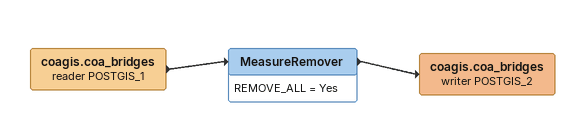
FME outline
coagis.coa_bridges (reader POSTGIS_1)
    -> MeasureRemover
MeasureRemover
    REMOVE_ALL = Yes
    -> coagis.coa_bridges (writer POSTGIS_2)
coagis.coa_bridges (writer POSTGIS_2)
